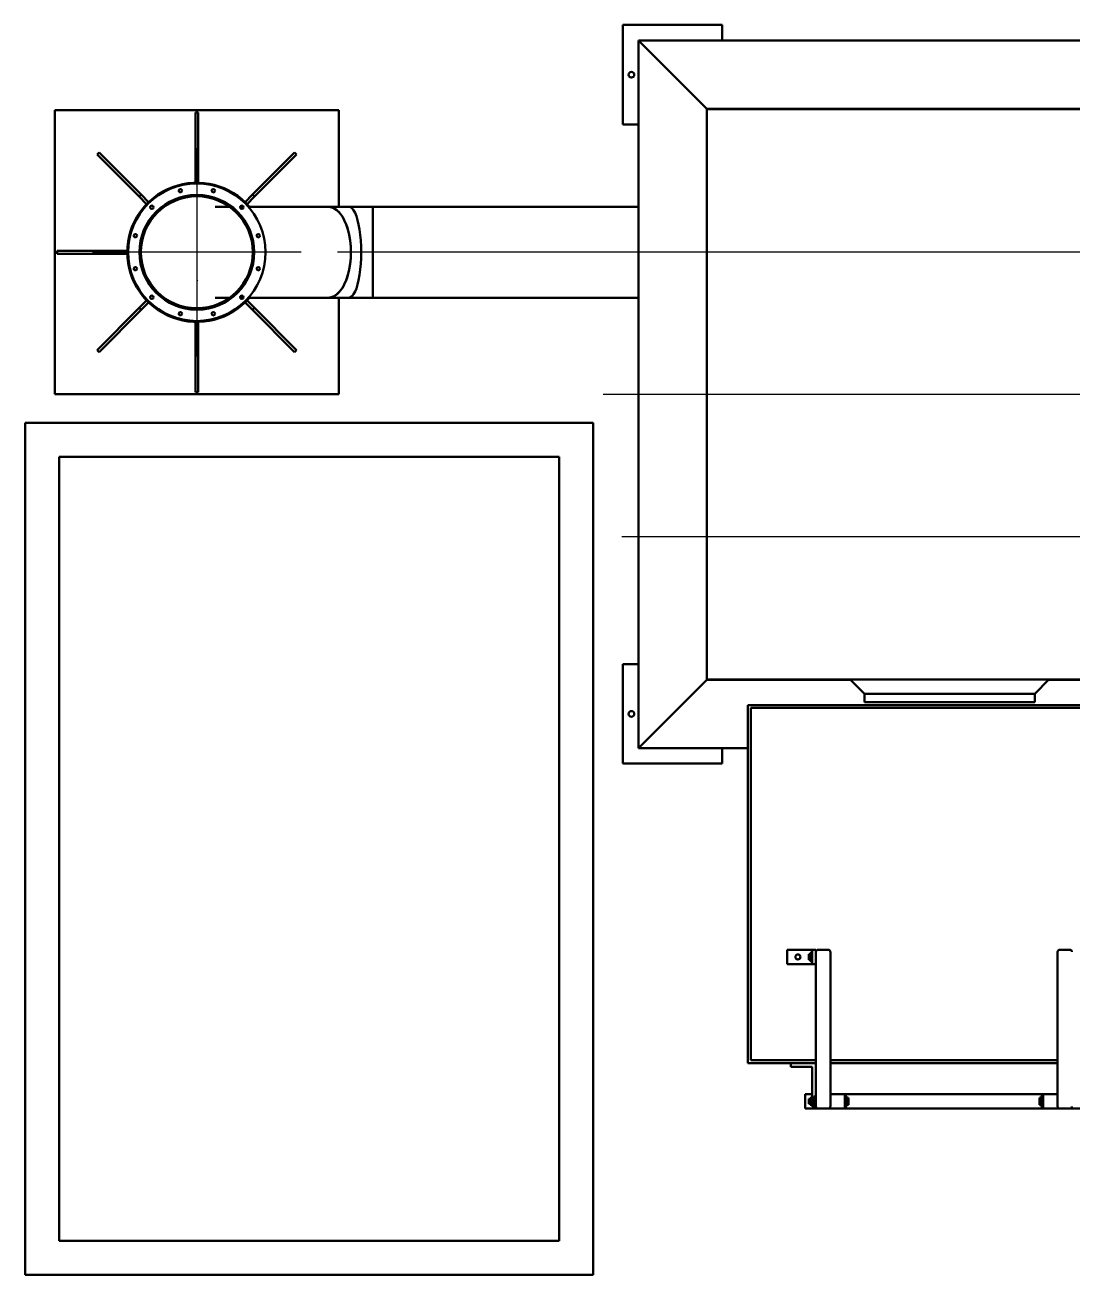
# Model space of a CAD drawing. Header units: metres. Extents: x 31500 to 1073645, y -1029792 to 61053.
# Drawn here: x 106550 to 110237, y -555660 to -551260 of the extents above; entities that cross this region are included whole.
import ezdxf

# ---------------------------------------------------------------- set-up
doc = ezdxf.new("R2010")
doc.units = ezdxf.units.M
doc.linetypes.add('CHAIN', pattern=[0.3543, 0.2362, -0.0295, 0.0591, -0.0295])
doc.layers.add('Osa(ISO)', color=6, linetype='Continuous', lineweight=25, true_color=0xff00ff)
doc.layers.add('Středová značka(ISO)', color=6, linetype='Continuous', lineweight=25, true_color=0xff00ff)
doc.layers.add('Viditelné hrany(ISO)', color=7, linetype='Continuous', lineweight=50)

msp = doc.modelspace()

# ---------------------------------------------------------------- linework, layer by layer
at = {"layer": 'Osa(ISO)', "linetype": 'CHAIN', "ltscale": 23.990969}
for p, q in [((115894.9, -552059.9), (107650.5, -552059.9)), ((108585.5, -552559.9), (115725.5, -552559.9)), ((108651.5, -553059.9), (116930.1, -553059.9))]:
    msp.add_line(p, q, dxfattribs=at)
at = {"layer": 'Středová značka(ISO)', "linetype": 'CHAIN', "ltscale": 23.990969}
for p, q in [((107155.5, -551692.9), (107155.5, -552426.9)), ((107522.5, -552059.9), (106788.5, -552059.9))]:
    msp.add_line(p, q, dxfattribs=at)
at = {"layer": 'Viditelné hrany(ISO)'}
for p, q in [((109005.5, -551259.9), (108655.5, -551259.9)), ((108655.5, -551259.9), (108655.5, -551609.9)), ((109005.5, -551314.9), (109005.5, -551259.9)), ((115600.5, -551314.9), (108710.5, -551314.9)), ((108710.5, -551314.9), (108950.5, -551554.9)), ((108710.5, -551314.9), (108710.5, -553804.9)), ((108950.5, -551554.9), (108710.5, -551314.9)), ((106655.5, -552559.9), (106655.5, -551559.9)), ((106655.5, -551559.9), (107655.5, -551559.9)), ((107150.5, -551567.9), (107160.5, -551567.9)), ((107150.5, -551777.9), (107150.5, -551567.9)), ((107160.5, -551567.9), (107160.5, -551777.9)), ((107655.5, -551559.9), (107655.5, -551899.9)), ((115360.5, -551554.9), (108950.5, -551554.9)), ((108950.5, -551554.9), (108950.5, -553564.9)), ((115359.5, -551555.9), (108951.5, -551555.9)), ((108951.5, -553563.9), (108951.5, -551555.9)), ((109005.5, -551555.9), (109005.5, -551554.9)), ((108655.5, -551609.9), (108710.5, -551609.9)), ((108950.5, -551609.9), (108951.5, -551609.9)), ((106804, -551715.5), (106811.1, -551708.5)), ((106952.5, -551864), (106804, -551715.5)), ((106811.1, -551708.5), (106959.6, -551857)), ((107351.3, -551857), (107499.8, -551708.5)), ((107506.9, -551715.5), (107358.4, -551864)), ((107499.8, -551708.5), (107506.9, -551715.5)), ((107160.5, -551777.9), (107150.5, -551777.9)), ((107150.5, -551777.9), (107150.5, -551815)), ((107160.5, -551777.9), (107160.5, -551815)), ((106959.6, -551857), (106952.5, -551864)), ((106952.5, -551864), (106978.7, -551890.2)), ((106959.6, -551857), (106985.8, -551883.2)), ((107351.3, -551857), (107325.1, -551883.2)), ((107358.4, -551864), (107332.2, -551890.2)), ((107358.4, -551864), (107351.3, -551857)), ((107270.4, -551899.9), (107219.6, -551899.9)), ((107278.8, -551899.9), (107277.1, -551899.9)), ((107319.6, -551899.9), (107308.1, -551899.9)), ((107618, -551899.9), (107337, -551899.9)), ((107691.1, -551899.9), (107618, -551899.9)), ((107775.5, -551899.9), (107691.1, -551899.9)), ((107775.5, -552219.9), (107775.5, -551899.9)), ((108710.5, -551899.9), (107775.5, -551899.9)), ((107775.5, -552219.9), (107775.5, -551899.9)), ((108951.5, -551899.9), (108950.5, -551899.9)), ((106663.5, -552054.9), (106873.5, -552054.9)), ((106663.5, -552064.9), (106663.5, -552054.9)), ((106873.5, -552064.9), (106663.5, -552064.9)), ((106873.5, -552054.9), (106873.5, -552064.9)), ((106873.5, -552054.9), (106910.5, -552054.9)), ((106873.5, -552064.9), (106910.5, -552064.9)), ((106954.5, -552059.9), (106958.5, -552059.9)), ((106958.5, -552059.9), (106954.5, -552059.9)), ((107156.4, -552158), (107157.2, -552156.8)), ((107157.2, -552156.8), (107156.4, -552158)), ((107156.4, -552158), (107156.4, -552158)), ((106952.5, -552255.8), (106978.7, -552229.6)), ((106959.6, -552262.9), (106985.8, -552236.7)), ((107270.4, -552219.9), (107219.6, -552219.9)), ((107278.8, -552219.9), (107277.1, -552219.9)), ((107319.6, -552219.9), (107308.1, -552219.9)), ((107351.3, -552262.9), (107325.1, -552236.7)), ((107358.4, -552255.8), (107332.2, -552229.6)), ((107618, -552219.9), (107337, -552219.9)), ((107691.1, -552219.9), (107618, -552219.9)), ((107655.5, -552219.9), (107655.5, -552559.9)), ((107775.5, -552219.9), (107691.1, -552219.9)), ((108710.5, -552219.9), (107775.5, -552219.9)), ((108951.5, -552219.9), (108950.5, -552219.9)), ((106804, -552404.3), (106952.5, -552255.8)), ((106959.6, -552262.9), (106811.1, -552411.3)), ((106952.5, -552255.8), (106959.6, -552262.9)), ((107351.3, -552262.9), (107358.4, -552255.8)), ((107499.8, -552411.3), (107351.3, -552262.9)), ((107358.4, -552255.8), (107506.9, -552404.3)), ((107150.5, -552341.9), (107150.5, -552304.9)), ((107160.5, -552341.9), (107160.5, -552304.9)), ((107150.5, -552551.9), (107150.5, -552341.9)), ((107150.5, -552341.9), (107160.5, -552341.9)), ((107160.5, -552341.9), (107160.5, -552551.9)), ((106811.1, -552411.3), (106804, -552404.3)), ((107506.9, -552404.3), (107499.8, -552411.3)), ((107160.5, -552551.9), (107150.5, -552551.9)), ((107655.5, -552559.9), (106655.5, -552559.9)), ((106550.5, -555659.9), (106550.5, -552659.9)), ((106550.5, -552659.9), (108550.5, -552659.9)), ((108550.5, -552659.9), (108550.5, -555659.9)), ((106670.5, -552779.9), (108430.5, -552779.9)), ((106670.5, -555539.9), (106670.5, -552779.9)), ((108430.5, -552779.9), (108430.5, -555539.9)), ((108710.5, -553509.9), (108655.5, -553509.9)), ((108655.5, -553509.9), (108655.5, -553859.9)), ((108951.5, -553509.9), (108950.5, -553509.9)), ((115359.5, -553563.9), (108951.5, -553563.9)), ((109005.5, -553564.9), (109005.5, -553563.9)), ((109505.5, -553613.9), (109455.5, -553563.9)), ((110105.5, -553613.9), (110155.5, -553563.9)), ((108950.5, -553564.9), (108710.5, -553804.9)), ((108710.5, -553804.9), (108950.5, -553564.9)), ((108950.5, -553564.9), (109456.5, -553564.9)), ((110154.5, -553564.9), (111881.5, -553564.9)), ((110105.5, -553613.9), (109505.5, -553613.9)), ((109505.5, -553613.9), (109505.5, -553643.9)), ((110105.5, -553643.9), (109505.5, -553643.9)), ((110105.5, -553613.9), (110105.5, -553643.9)), ((109095.5, -554913.9), (109095.5, -553653.9)), ((109095.5, -553653.9), (111930.5, -553653.9)), ((109105.5, -554903.9), (109105.5, -553663.9)), ((109105.5, -553663.9), (111906, -553663.9)), ((108710.5, -553804.9), (109095.5, -553804.9)), ((109005.5, -553859.9), (109005.5, -553804.9)), ((108655.5, -553859.9), (109005.5, -553859.9)), ((109233.4, -554515.1), (109322.3, -554515.1)), ((109233.4, -554565.9), (109233.4, -554515.1)), ((109309.6, -554550.7), (109309.6, -554530.4)), ((109314.6, -554530.4), (109309.6, -554530.4)), ((109314.6, -554525.9), (109314.6, -554533.2)), ((109322.3, -554525.9), (109314.6, -554525.9)), ((109322.3, -554565.9), (109322.3, -554515.1)), ((109322.3, -554515.1), (109335, -554515.1)), ((109335, -554515.1), (109335, -554522.8)), ((109335, -554591.3), (109335, -554522.8)), ((109378.1, -554515.1), (109342.6, -554515.1)), ((109385.8, -554522.8), (109385.8, -554591.3)), ((110185.8, -554591.3), (110185.8, -554522.8)), ((110228.9, -554515.1), (110193.4, -554515.1)), ((109322.3, -554565.9), (109233.4, -554565.9)), ((109314.6, -554550.7), (109309.6, -554550.7)), ((109322.3, -554533.2), (109314.6, -554533.2)), ((109314.6, -554533.2), (109314.6, -554547.9)), ((109322.3, -554547.9), (109314.6, -554547.9)), ((109314.6, -554547.9), (109314.6, -554555.2)), ((109322.3, -554555.2), (109314.6, -554555.2)), ((109335, -554565.9), (109322.3, -554565.9)), ((109335, -554591.3), (109335, -554997.7)), ((109385.8, -554997.7), (109385.8, -554591.3)), ((110185.8, -554591.3), (110185.8, -554997.7)), ((109335, -554913.9), (109095.5, -554913.9)), ((109335, -554903.9), (109105.5, -554903.9)), ((109246.1, -554913.9), (109246.1, -554926.6)), ((109322.3, -554926.6), (109246.1, -554926.6)), ((109322.3, -554926.6), (109322.3, -555035.8)), ((110185.8, -554903.9), (109385.8, -554903.9)), ((110185.8, -554913.9), (109385.8, -554913.9)), ((109335, -555066.3), (109335, -554997.7)), ((109385.8, -554997.7), (109385.8, -555066.3)), ((110185.8, -555066.3), (110185.8, -554997.7)), ((109322.3, -555023.1), (109296.9, -555023.1)), ((109296.9, -555073.9), (109296.9, -555023.1)), ((109309.6, -555057.4), (109309.6, -555039.6)), ((109314.6, -555039.6), (109309.6, -555039.6)), ((109314.6, -555057.4), (109309.6, -555057.4)), ((109322.3, -555035.8), (109314.6, -555035.8)), ((109314.6, -555035.8), (109314.6, -555042.2)), ((109322.3, -555042.2), (109314.6, -555042.2)), ((109314.6, -555042.2), (109314.6, -555054.9)), ((109322.3, -555054.9), (109314.6, -555054.9)), ((109314.6, -555054.9), (109314.6, -555061.2)), ((109322.3, -555035.8), (109322.3, -555061.2)), ((109322.3, -555035.8), (109327.3, -555035.8)), ((109327.3, -555031.3), (109335, -555031.3)), ((109327.3, -555039.9), (109327.3, -555031.3)), ((109335, -555039.9), (109327.3, -555039.9)), ((109327.3, -555057.1), (109327.3, -555039.9)), ((109327.3, -555057.1), (109335, -555057.1)), ((109327.3, -555065.8), (109327.3, -555057.1)), ((109385.8, -555023.1), (109436.6, -555023.1)), ((109436.6, -555023.1), (109436.6, -555073.9)), ((109436.6, -555023.1), (110135, -555023.1)), ((109436.6, -555031.3), (109444.2, -555031.3)), ((109444.2, -555039.9), (109436.6, -555039.9)), ((109436.6, -555057.1), (109444.2, -555057.1)), ((109444.2, -555031.3), (109444.2, -555039.9)), ((109444.2, -555035.8), (109449.3, -555035.8)), ((109444.2, -555039.9), (109444.2, -555057.1)), ((109444.2, -555057.1), (109444.2, -555065.8)), ((109449.3, -555061.2), (109449.3, -555035.8)), ((110122.3, -555061.2), (110122.3, -555035.8)), ((110122.3, -555035.8), (110127.3, -555035.8)), ((110135, -555031.3), (110127.3, -555031.3)), ((110127.3, -555031.3), (110127.3, -555039.9)), ((110127.3, -555039.9), (110135, -555039.9)), ((110127.3, -555039.9), (110127.3, -555057.1)), ((110135, -555057.1), (110127.3, -555057.1)), ((110127.3, -555057.1), (110127.3, -555065.8)), ((110185.8, -555023.1), (110135, -555023.1)), ((110135, -555073.9), (110135, -555023.1)), ((109342.6, -555073.9), (109296.9, -555073.9)), ((109322.3, -555061.2), (109314.6, -555061.2)), ((109322.3, -555061.2), (109322.3, -555066.3)), ((109322.3, -555061.2), (109327.3, -555061.2)), ((109335, -555066.3), (109322.3, -555066.3)), ((109327.3, -555065.8), (109335, -555065.8)), ((109342.6, -555073.9), (109378.1, -555073.9)), ((109378.1, -555073.9), (109436.6, -555073.9)), ((109436.6, -555065.8), (109444.2, -555065.8)), ((110135, -555073.9), (109436.6, -555073.9)), ((109444.2, -555061.2), (109449.3, -555061.2)), ((110122.3, -555061.2), (110127.3, -555061.2)), ((110135, -555065.8), (110127.3, -555065.8)), ((110193.4, -555073.9), (110135, -555073.9)), ((110193.4, -555073.9), (110228.9, -555073.9)), ((110228.9, -555073.9), (110274.7, -555073.9)), ((108430.5, -555539.9), (106670.5, -555539.9)), ((108550.5, -555659.9), (106550.5, -555659.9))]:
    msp.add_line(p, q, dxfattribs=at)
for centre, radius in [((108685.5, -551434.9), 10), ((107155.5, -552059.9), 242), ((107097.5, -551843.5), 6), ((107213.4, -551843.5), 6), ((107155.5, -552059.9), 202), ((106997.1, -551901.5), 6), ((107313.9, -551901.5), 6), ((106939.1, -552001.9), 6), ((107371.8, -552001.9), 6), ((106939.1, -552117.9), 6), ((107371.8, -552117.9), 6), ((106997.1, -552218.3), 6), ((107313.9, -552218.3), 6), ((107097.5, -552276.3), 6), ((107213.4, -552276.3), 6), ((108685.5, -553684.9), 10), ((109271.5, -554540.5), 8.89)]:
    msp.add_circle(centre, radius, dxfattribs=at)
for centre, radius, start, end in [((107155.5, -552059.9), 245, 40.7728, 319.2272), ((107155.5, -552059.9), 201, 180, 179.99), ((107155.5, -552059.9), 197, 180, 179.99), ((107155.5, -552059.9), 201, 179.99, 180), ((109342.6, -554522.8), 7.62, 90, 180), ((109378.1, -554522.8), 7.62, 0, 90), ((110193.4, -554522.8), 7.62, 90, 180), ((110228.9, -554522.8), 7.62, 0, 90), ((109342.6, -555066.3), 7.62, 180, 270), ((109378.1, -555066.3), 7.62, 270, 0), ((110193.4, -555066.3), 7.62, 180, 270), ((110228.9, -555066.3), 7.62, 270, 0)]:
    msp.add_arc(centre, radius, start, end, dxfattribs=at)
for centre, major_axis, ratio, start_param, end_param in [((107618, -552059.9), (0, 160), 0.5, 3.141593, 6.283185), ((107618, -552059.9), (0, -160), 0.5, 0, 3.141593), ((107691.1, -552059.9), (0, -160), 0.267949, 0, 3.141593)]:
    msp.add_ellipse(centre, major_axis=major_axis, ratio=ratio, start_param=start_param, end_param=end_param, dxfattribs=at)

doc.saveas('drawing.dxf')
